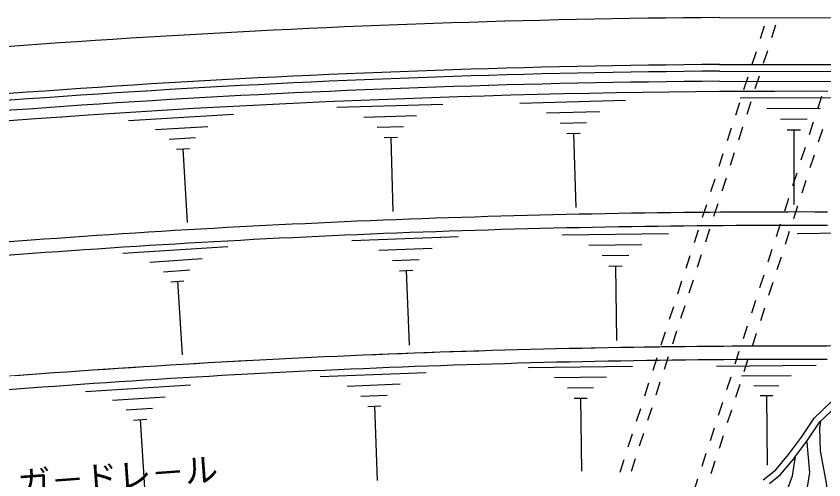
# Model space of a CAD drawing. Units: millimetres, scale not verified. Extents: x 0 to 700000, y -47500 to 447500.
# Drawn here: x 182080 to 242356, y 265180 to 299763 of the extents above; entities that cross this region are included whole.
import ezdxf
from ezdxf.enums import TextEntityAlignment as Align

# ---------------------------------------------------------------- set-up
doc = ezdxf.new("R2010")
doc.units = ezdxf.units.MM
doc.header["$LTSCALE"] = 1000
doc.layers.add('作業ﾚｲﾔ1', color=7, linetype='Continuous', lineweight=25)
doc.styles.add('ＭＳ ゴシック', font='')
doc.styles.get('ＭＳ ゴシック').set_extended_font_data('MS Gothic')

msp = doc.modelspace()

# ---------------------------------------------------------------- linework, layer by layer
at = {"layer": '作業ﾚｲﾔ1'}
for p, q in [((237911, 299017), (237603, 298066)), ((238475, 298161), (238783, 299113)), ((237858, 296259), (238166, 297210)), ((237294, 297114), (236986, 296163)), ((236678, 295212), (236369, 294260)), ((237241, 294356), (237550, 295308)), ((236119, 293680), (244085, 293691)), ((241903, 292846), (242211, 293797)), ((206019, 292972), (213911, 293205)), ((219657, 293276), (227559, 293509)), ((236061, 293309), (235753, 292358)), ((236625, 292454), (236933, 293405)), ((190473, 291990), (198306, 292442)), ((208015, 292241), (211961, 292357)), ((221656, 292544), (225606, 292661)), ((238112, 292886), (242094, 292892)), ((222667, 291783), (224642, 291842)), ((239109, 292091), (241100, 292094)), ((241286, 290943), (241594, 291894)), ((192476, 291320), (196393, 291546)), ((209025, 291481), (210998, 291539)), ((235444, 291407), (235136, 290455)), ((236008, 290551), (236316, 291502)), ((239607, 291295), (240603, 291296)), ((240105, 291296), (240113, 285720)), ((242244, 291305), (241936, 290354)), ((193501, 290593), (195459, 290706)), ((209541, 290706), (210528, 290735)), ((210035, 290721), (210198, 285196)), ((223184, 291008), (224171, 291037)), ((223678, 291022), (223841, 285491)), ((240669, 289040), (240978, 289992)), ((194035, 289838), (195015, 289894)), ((194525, 289866), (194842, 284383)), ((234828, 289504), (234520, 288553)), ((235392, 288648), (235700, 289600)), ((241628, 289403), (241320, 288451)), ((234211, 287601), (233903, 286650)), ((234775, 286746), (235083, 287697)), ((240053, 287138), (240361, 288089)), ((241011, 287500), (240703, 286549)), ((234158, 284843), (234467, 285795)), ((239436, 285235), (239745, 286187)), ((233595, 285699), (233286, 284748)), ((240395, 285597), (240086, 284646)), ((238820, 283333), (239128, 284284)), ((207123, 283026), (215080, 283333)), ((222817, 283455), (230753, 283562)), ((232978, 283796), (232670, 282845)), ((233542, 282941), (233850, 283892)), ((239778, 283695), (239470, 282744)), ((240374, 283545), (248296, 283652)), ((224812, 282688), (228780, 282741)), ((190050, 282084), (197879, 282586)), ((209143, 282307), (213122, 282460)), ((238203, 281430), (238511, 282381)), ((192058, 281426), (195972, 281678)), ((210169, 281550), (212158, 281626)), ((225815, 281908), (227799, 281934)), ((232361, 281894), (232053, 280942)), ((232925, 281038), (233233, 281989)), ((239161, 281792), (238853, 280841)), ((226322, 281121), (227314, 281134)), ((226818, 281127), (226893, 275572)), ((193087, 280706), (195044, 280832)), ((210697, 280773), (211691, 280811)), ((211194, 280792), (211408, 275222)), ((237586, 279527), (237895, 280479)), ((193626, 279955), (194605, 280018)), ((194115, 279986), (194467, 274506)), ((231745, 279991), (231436, 279040)), ((232309, 279136), (232617, 280087)), ((238545, 279890), (238236, 278938)), ((236970, 277625), (237278, 278576)), ((231128, 278089), (230820, 277137)), ((231692, 277233), (232000, 278184)), ((237928, 277987), (237620, 277036)), ((236353, 275722), (236662, 276674)), ((230512, 276186), (230203, 275235)), ((231075, 275330), (231384, 276282)), ((237312, 276085), (237003, 275133)), ((229895, 274283), (229587, 273332)), ((230459, 273428), (230767, 274379)), ((235737, 273820), (236045, 274771)), ((234339, 273658), (241772, 273732)), ((236695, 274182), (236387, 273231)), ((204763, 272893), (212677, 273196)), ((220292, 273570), (228071, 273647)), ((222244, 272811), (226134, 272850)), ((229842, 271525), (230150, 272477)), ((235120, 271917), (235428, 272868)), ((236204, 272933), (239921, 272970)), ((187263, 271771), (195096, 272274)), ((206772, 272177), (210729, 272328)), ((223225, 272043), (225169, 272062)), ((229278, 272381), (228970, 271429)), ((236078, 272279), (235770, 271328)), ((237141, 272199), (238999, 272217)), ((189271, 271114), (193188, 271365)), ((207791, 271423), (209770, 271499)), ((223719, 271270), (224691, 271280)), ((224205, 271275), (224259, 265829)), ((237613, 271460), (238542, 271469)), ((238078, 271465), (238129, 266262)), ((243564, 271638), (241639, 269779)), ((243911, 271279), (241987, 269419)), ((208316, 270651), (209306, 270689)), ((208811, 270670), (209023, 265130)), ((234503, 270015), (234812, 270966)), ((190301, 270393), (192259, 270519)), ((228662, 270478), (228353, 269527)), ((229225, 269623), (229534, 270574)), ((235462, 270377), (235153, 269426)), ((190841, 269641), (191820, 269704)), ((191330, 269673), (191682, 264190)), ((240681, 268353), (241639, 269779)), ((241096, 268074), (242054, 269500)), ((233887, 268112), (234195, 269063)), ((228045, 268576), (227737, 267624)), ((228609, 267720), (228917, 268671)), ((234845, 268474), (234537, 267523)), ((239726, 267070), (240681, 268353)), ((240127, 266771), (241082, 268055)), ((233270, 266209), (233578, 267161)), ((238774, 265929), (239726, 267070)), ((227429, 266673), (227120, 265722)), ((227992, 265818), (228301, 266769)), ((234229, 266572), (233920, 265620)), ((239125, 265569), (240110, 266750)), ((237825, 265182), (238774, 265929)), ((232654, 264307), (232962, 265258)), ((238291, 264913), (239125, 265569))]:
    msp.add_line(p, q, dxfattribs=at)
for points in [[(234569, 299659), (248510, 299646), (262502, 299418), (290475, 298438), (318488, 296963), (346536, 295239)], [(234566, 296159), (248480, 296146), (262412, 295919), (290322, 294941), (318289, 293469), (346322, 291746)], [(234566, 295659), (248476, 295646), (262399, 295419), (290300, 294441), (318261, 292970), (346291, 291247)], [(234575, 294910), (251465, 294864), (268384, 294513)], [(181560, 291979), (183527, 292124), (185494, 292264), (187462, 292399), (189430, 292529), (191399, 292654), (193368, 292774), (195337, 292889), (197306, 293000), (199276, 293105), (201246, 293206), (203216, 293301), (205187, 293392), (207157, 293478), (209128, 293559), (211099, 293634), (213070, 293705), (215042, 293771), (217013, 293833), (218985, 293889), (220957, 293940), (222929, 293986), (224901, 294028), (226873, 294064), (228845, 294096), (230818, 294122), (232790, 294144), (234581, 294160), (234762, 294161), (236735, 294173), (238708, 294180), (240682, 294182), (242656, 294180)], [(181259, 282930), (182232, 283004), (183204, 283076), (184176, 283147), (185149, 283217), (186122, 283285), (187094, 283353), (188067, 283419), (189040, 283484), (190013, 283547), (190986, 283610), (191959, 283671), (192932, 283731), (193905, 283790), (194878, 283848), (195852, 283904), (196825, 283959), (197799, 284013), (198772, 284066), (199746, 284117), (200720, 284168), (201693, 284217), (202667, 284265), (203641, 284311), (204615, 284357), (205589, 284401), (206563, 284444), (207537, 284486), (208511, 284526), (209486, 284566), (210460, 284604), (211434, 284641), (212409, 284676), (213383, 284711), (214357, 284744), (215332, 284776), (216306, 284807), (217281, 284837), (218255, 284865), (219230, 284892), (220205, 284918), (221179, 284943), (222154, 284966), (223129, 284989), (224104, 285010), (225078, 285030), (226053, 285048), (227028, 285066), (228003, 285082), (228978, 285097), (229953, 285111), (230928, 285123), (231903, 285134), (232878, 285145), (233853, 285153), (234648, 285160), (234828, 285161), (235803, 285168), (236778, 285173), (237754, 285177), (238729, 285180), (239705, 285181), (240682, 285182), (241658, 285181), (242635, 285180)], [(181335, 281933), (182306, 282007), (183277, 282079), (184249, 282150), (185220, 282219), (186191, 282288), (187163, 282355), (188134, 282421), (189106, 282486), (190077, 282550), (191049, 282612), (192021, 282673), (192993, 282733), (193965, 282792), (194937, 282849), (195909, 282906), (196881, 282961), (197854, 283015), (198826, 283067), (199798, 283119), (200771, 283169), (201743, 283218), (202716, 283266), (203688, 283312), (204661, 283358), (205634, 283402), (206607, 283445), (207579, 283487), (208552, 283527), (209525, 283566), (210498, 283605), (211471, 283641), (212445, 283677), (213418, 283711), (214391, 283745), (215364, 283777), (216337, 283807), (217311, 283837), (218284, 283865), (219257, 283893), (220231, 283918), (221204, 283943), (222178, 283967), (223151, 283989), (224125, 284010), (225098, 284030), (226072, 284048), (227045, 284066), (228019, 284082), (228993, 284097), (229966, 284111), (230940, 284123), (231914, 284134), (232887, 284145), (233861, 284153), (234656, 284160), (234835, 284161), (235809, 284168), (236783, 284173), (237757, 284177), (238732, 284180), (239707, 284181), (240682, 284182), (241657, 284181), (242633, 284180)], [(182019, 272959), (182978, 273032), (183938, 273103), (184898, 273173), (185858, 273242), (186818, 273310), (187779, 273376), (188739, 273441), (189699, 273506), (190660, 273568), (191620, 273630), (192581, 273691), (193541, 273750), (194502, 273808), (195463, 273865), (196424, 273920), (197385, 273975), (198346, 274028), (199307, 274080), (200268, 274131), (201229, 274181), (202191, 274229), (203152, 274276), (204113, 274322), (205075, 274367), (206036, 274411), (206998, 274453), (207960, 274495), (208921, 274535), (209883, 274574), (210845, 274611), (211807, 274648), (212768, 274683), (213730, 274717), (214692, 274750), (215654, 274781), (216616, 274812), (217578, 274841), (218540, 274869), (219502, 274896), (220465, 274921), (221427, 274946), (222389, 274969), (223351, 274991), (224314, 275012), (225276, 275032), (226238, 275050), (227201, 275067), (228163, 275083), (229125, 275098), (230088, 275111), (231050, 275124), (232013, 275135), (232975, 275145), (233937, 275154), (234723, 275160), (234900, 275161), (235863, 275168), (236826, 275173), (237789, 275177), (238753, 275180), (239717, 275181), (240681, 275182), (241646, 275181), (242611, 275180)], [(181136, 271889), (182095, 271962), (183053, 272035), (184012, 272106), (184970, 272176), (185929, 272245), (186888, 272312), (187847, 272379), (188806, 272444), (189765, 272508), (190724, 272570), (191684, 272632), (192643, 272692), (193602, 272752), (194562, 272810), (195522, 272866), (196481, 272922), (197441, 272976), (198401, 273030), (199360, 273082), (200320, 273132), (201280, 273182), (202240, 273230), (203200, 273278), (204161, 273324), (205121, 273368), (206081, 273412), (207041, 273454), (208002, 273496), (208962, 273536), (209923, 273574), (210883, 273612), (211844, 273648), (212804, 273684), (213765, 273718), (214726, 273750), (215686, 273782), (216647, 273812), (217608, 273841), (218569, 273869), (219530, 273896), (220491, 273922), (221452, 273946), (222413, 273969), (223374, 273991), (224335, 274012), (225296, 274032), (226257, 274050), (227218, 274067), (228179, 274083), (229140, 274098), (230101, 274112), (231062, 274124), (232024, 274135), (232985, 274145), (233946, 274154), (234730, 274160), (234907, 274161), (235869, 274168), (236830, 274173), (237793, 274177), (238755, 274180), (239718, 274181), (240681, 274182), (241645, 274181), (242609, 274180)], [(235370, 245793), (235417, 246489), (237856, 254994), (239581, 257871), (241092, 259911), (241940, 261044), (242616, 262366), (242711, 263701), (242546, 264932), (242099, 267346), (242065, 269039), (242124, 269552)], [(241073, 268043), (241085, 267963), (241284, 265722), (240988, 263828), (239634, 260814), (237491, 256603)], [(237303, 258128), (240010, 265483), (240235, 266916)]]:
    msp.add_lwpolyline(points, dxfattribs=at)
for radius in [799500, 798000, 794500, 791000, 790500, 789750]:
    msp.add_arc((240476, -494818), radius, 90.42808, 96.57479, dxfattribs=at)
at = {"layer": '作業ﾚｲﾔ1', "lineweight": 13}
msp.add_arc((240476, -494818), 770000, 89.78145, 102.3077, dxfattribs=at)

# ---------------------------------------------------------------- texts
at = {"layer": '作業ﾚｲﾔ1', "style": 'ＭＳ ゴシック'}
msp.add_text('ガ－ドレ－ル', height=1833, rotation=4.2, dxfattribs=at).set_placement((189767, 263989), align=Align.BOTTOM_CENTER)

doc.saveas('drawing.dxf')
